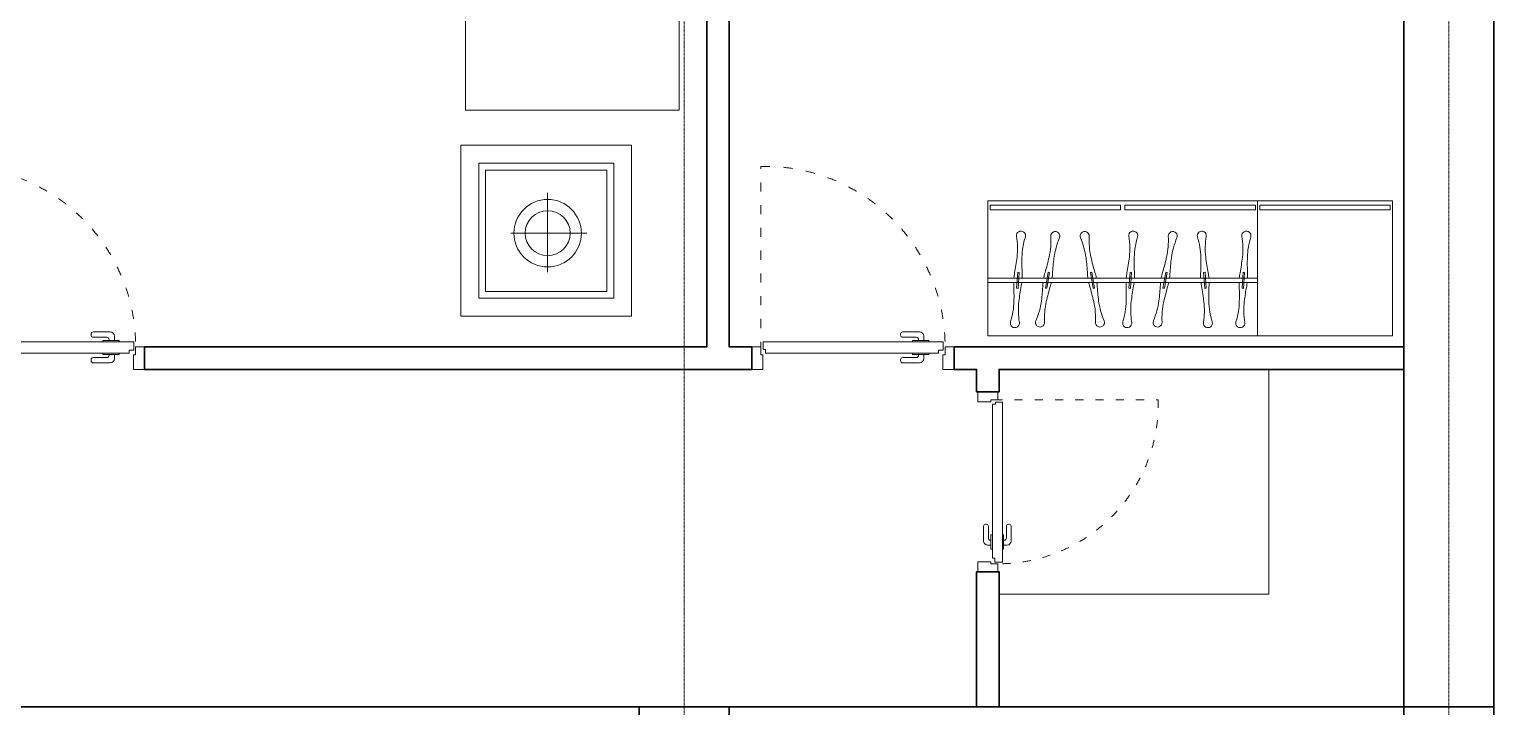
# Model space of a CAD drawing. Header units: millimetres. Extents: x 220309 to 250673, y 235861 to 255830.
# Drawn here: x 243586 to 250099, y 247798 to 250811 of the extents above; entities that cross this region are included whole.
import ezdxf

# ---------------------------------------------------------------- set-up
doc = ezdxf.new("R2010")
doc.units = ezdxf.units.MM
doc.linetypes.add('ACAD_ISO03W100', pattern=[30, 12, -18])
doc.linetypes.add('DASHDOTX2', pattern=[2, 1, -0.5, 0, -0.5])
for name, color, linetype, lineweight in [('Axes', 40, 'DASHDOTX2', 9), ('Door', 59, 'Continuous', 9), ('furniture', 46, 'Continuous', 9), ('Wall', 5, 'Continuous', 30)]:
    doc.layers.add(name, color=color, linetype=linetype, lineweight=lineweight)
doc.layers.add('pillow', color=250, linetype='Continuous')

# ---------------------------------------------------------------- blocks, each defined once
blk = doc.blocks.new('q1')
at = {"layer": 'Door', "lineweight": 9}
for p, q in [((-45.3, 64.6), (-756.7, 64.6)), ((-756.7, 64.6), (-756.7, 31.8)), ((-699.8, 64.8), (-699.8, 70)), ((-699.8, 70), (-635.1, 70)), ((-680.9, 70), (-680.9, 86)), ((-663.1, 103.7), (-597.4, 103.7)), ((-659.6, 73.6), (-659.6, 70)), ((-597.4, 82.4), (-650.7, 82.4)), ((-635.1, 70), (-635.1, 64.8)), ((-588.5, 94.9), (-588.5, 91.3)), ((-45.3, 64.6), (-45.3, 34.3)), ((-756.7, 31.8), (-738.9, 31.8)), ((-738.9, 31.8), (-738.9, 20.2)), ((-54.2, 20.2), (-738.9, 20.2)), ((-699.8, 14), (-699.8, 20.2)), ((-635.1, 14), (-699.8, 14)), ((-680.9, 14), (-680.9, -1.1)), ((-659.6, 11.4), (-659.6, 14)), ((-597.4, 2.5), (-650.7, 2.5)), ((-635.1, 20.1), (-635.1, 14)), ((-45.3, 34.3), (-54.2, 34.3)), ((-54.2, 34.3), (-54.2, 20.2)), ((-663.1, -18.8), (-597.4, -18.8)), ((-588.5, -9.9), (-588.5, -6.4))]:
    blk.add_line(p, q, dxfattribs=at)
at = {"layer": 'Door', "linetype": 'ACAD_ISO03W100', "lineweight": 9, "ltscale": 3}
blk.add_lwpolyline([(-35.6, 29), (-35.6, 757.9)], dxfattribs=at)
at = {"layer": 'Door', "lineweight": 9}
for points in [[(-800, 44.4), (-764.4, 44.4), (-764.4, 13.6), (-755.6, 13.6), (-755.6, -44.4), (-800, -44.4)], [(0, 44.4), (-35.6, 44.4), (-35.6, 13.6), (-44.4, 13.6), (-44.4, -44.4), (0, -44.4)]]:
    blk.add_lwpolyline(points, close=True, dxfattribs=at)
at = {"layer": 'Door', "linetype": 'ACAD_ISO03W100', "lineweight": 9, "ltscale": 3}
blk.add_arc((-53.3, 47), 711.1, 88.56708, 180.20716, dxfattribs=at)
at = {"layer": 'Door', "lineweight": 9}
for centre, radius, start, end in [((-663.1, 86), 17.8, 90, 180), ((-650.7, 73.6), 8.89, 90, 180), ((-597.4, 94.9), 8.89, 0, 90), ((-597.4, 91.3), 8.89, 270, 0), ((-650.7, 11.4), 8.89, 180, 270), ((-597.4, -6.4), 8.89, 0, 90), ((-663.1, -1.1), 17.8, 180, 270), ((-597.4, -9.9), 8.89, 270, 0)]:
    blk.add_arc(centre, radius, start, end, dxfattribs=at)
blk = doc.blocks.new('furniture ward01')
at = {"ltscale": 600}
for p, q in [((1200, 0), (1200, 600)), ((1200, 256), (0, 256)), ((1200, 236), (0, 236))]:
    blk.add_line(p, q, dxfattribs=at)
blk.add_lwpolyline([(0, 0), (0, 600), (1800, 600), (1800, 0)], close=True)
for points in [[(590, 560), (590, 580), (10, 580), (10, 560), (590, 560)], [(1190, 560), (1190, 580), (610, 580), (610, 560), (1190, 560)], [(1790, 560), (1790, 580), (1210, 580), (1210, 560), (1790, 560)]]:
    blk.add_lwpolyline(points, dxfattribs=at)
for points in [[(116.1, 257, -0.023935), (119.1, 278.9, 0.01846), (129.9, 349.6, 0.068771), (127.8, 442, -1.261193), (166.9, 439.3, -0.077736)], [(116.1, 257, -0.023935), (119.1, 278.9, 0.01846), (129.9, 349.6, 0.068771), (127.8, 442, -1.261193), (166.9, 439.3, -0.077736)], [(248.7, 257, -0.026281), (254.5, 280.6, 0.01846), (272.6, 349.8, 0.068771), (280.2, 441.9, -1.261193), (318.7, 435.1, -0.077736)], [(248.7, 257, -0.026281), (254.5, 280.6, 0.01846), (272.6, 349.8, 0.068771), (280.2, 441.9, -1.261193), (318.7, 435.1, -0.077736)], [(482.4, 257, 0.026281), (476.6, 280.6, -0.01846), (458.5, 349.8, -0.068771), (450.9, 441.9, 1.261193), (412.4, 435.1, 0.077736)], [(482.4, 257, 0.026281), (476.6, 280.6, -0.01846), (458.5, 349.8, -0.068771), (450.9, 441.9, 1.261193), (412.4, 435.1, 0.077736)], [(615.6, 257, -0.023935), (618.7, 278.9, 0.01846), (629.4, 349.6, 0.068771), (627.3, 442, -1.261193), (666.4, 439.3, -0.077736)], [(615.6, 257, -0.023935), (618.7, 278.9, 0.01846), (629.4, 349.6, 0.068771), (627.3, 442, -1.261193), (666.4, 439.3, -0.077736)], [(771.2, 257, -0.026281), (777, 280.6, 0.01846), (795.1, 349.8, 0.068771), (802.7, 441.9, -1.261193), (841.2, 435.1, -0.077736)], [(771.2, 257, -0.026281), (777, 280.6, 0.01846), (795.1, 349.8, 0.068771), (802.7, 441.9, -1.261193), (841.2, 435.1, -0.077736)], [(983.1, 257, 0.023935), (980, 278.9, -0.01846), (969.2, 349.6, -0.068771), (971.4, 442, 1.261193), (932.3, 439.3, 0.077736)], [(983.1, 257, 0.023935), (980, 278.9, -0.01846), (969.2, 349.6, -0.068771), (971.4, 442, 1.261193), (932.3, 439.3, 0.077736)], [(1118.5, 257, -0.023935), (1121.6, 278.9, 0.01846), (1132.4, 349.6, 0.068771), (1130.3, 442, -1.261193), (1169.3, 439.3, -0.077736)], [(1118.5, 257, -0.023935), (1121.6, 278.9, 0.01846), (1132.4, 349.6, 0.068771), (1130.3, 442, -1.261193), (1169.3, 439.3, -0.077736)], [(166.9, 439.3, 0.068771), (151.9, 348.1, 0.01846), (152.8, 276.5, -0.021151), (152.9, 257, 0.01846)], [(166.9, 439.3, 0.068771), (151.9, 348.1, 0.01846), (152.8, 276.5, -0.021151), (152.9, 257, 0.01846)], [(318.7, 435.1, 0.068771), (294.3, 346, 0.01846), (287.7, 274.7, -0.019266), (286, 257, 0.01846)], [(318.7, 435.1, 0.068771), (294.3, 346, 0.01846), (287.7, 274.7, -0.019266), (286, 257, 0.01846)], [(412.4, 435.1, -0.068771), (436.8, 346, -0.01846), (443.4, 274.7, 0.019266), (445.1, 257, -0.01846)], [(412.4, 435.1, -0.068771), (436.8, 346, -0.01846), (443.4, 274.7, 0.019266), (445.1, 257, -0.01846)], [(666.4, 439.3, 0.068771), (651.4, 348.1, 0.01846), (652.3, 276.5, -0.021151), (652.4, 257, 0.01846)], [(666.4, 439.3, 0.068771), (651.4, 348.1, 0.01846), (652.3, 276.5, -0.021151), (652.4, 257, 0.01846)], [(841.2, 435.1, 0.068771), (816.8, 346, 0.01846), (810.2, 274.7, -0.019266), (808.5, 257, 0.01846)], [(841.2, 435.1, 0.068771), (816.8, 346, 0.01846), (810.2, 274.7, -0.019266), (808.5, 257, 0.01846)], [(932.3, 439.3, -0.068771), (947.3, 348.1, -0.01846), (946.4, 276.5, 0.021151), (946.3, 257, -0.01846)], [(932.3, 439.3, -0.068771), (947.3, 348.1, -0.01846), (946.4, 276.5, 0.021151), (946.3, 257, -0.01846)], [(1169.3, 439.3, 0.068771), (1154.4, 348.1, 0.01846), (1155.2, 276.5, -0.021151), (1155.3, 257, 0.01846)], [(1169.3, 439.3, 0.068771), (1154.4, 348.1, 0.01846), (1155.2, 276.5, -0.021151), (1155.3, 257, 0.01846)], [(151, 235, -0.014179), (148.9, 222.1, 0.01846), (138.2, 151.3, 0.068771), (140.3, 59, -1.261193), (101.2, 61.7, 0.068771), (116.2, 152.9, 0.01846), (115.3, 224.4, -0.011456), (115.1, 235, 0.01846)], [(151, 235, -0.014179), (148.9, 222.1, 0.01846), (138.2, 151.3, 0.068771), (140.3, 59, -1.261193), (101.2, 61.7, 0.068771), (116.2, 152.9, 0.01846), (115.3, 224.4, -0.011456), (115.1, 235, 0.01846)], [(281.9, 235, -0.01575), (278.2, 221, 0.01846), (260.1, 151.7, 0.068771), (252.5, 59.7, -1.261193), (214, 66.4, 0.068771), (238.4, 155.6, 0.01846), (245, 226.8, -0.008901), (245.6, 235, 0.01846)], [(281.9, 235, -0.01575), (278.2, 221, 0.01846), (260.1, 151.7, 0.068771), (252.5, 59.7, -1.261193), (214, 66.4, 0.068771), (238.4, 155.6, 0.01846), (245, 226.8, -0.008901), (245.6, 235, 0.01846)], [(449.1, 235, 0.01575), (452.9, 221, -0.01846), (471, 151.7, -0.068771), (478.6, 59.7, 1.261193), (517.1, 66.4, -0.068771), (492.7, 155.6, -0.01846), (486.1, 226.8, 0.008901), (485.5, 235, -0.01846)], [(449.1, 235, 0.01575), (452.9, 221, -0.01846), (471, 151.7, -0.068771), (478.6, 59.7, 1.261193), (517.1, 66.4, -0.068771), (492.7, 155.6, -0.01846), (486.1, 226.8, 0.008901), (485.5, 235, -0.01846)], [(650.5, 235, -0.014179), (648.5, 222.1, 0.01846), (637.7, 151.3, 0.068771), (639.8, 59, -1.261193), (600.7, 61.7, 0.068771), (615.7, 152.9, 0.01846), (614.8, 224.4, -0.011456), (614.6, 235, 0.01846)], [(650.5, 235, -0.014179), (648.5, 222.1, 0.01846), (637.7, 151.3, 0.068771), (639.8, 59, -1.261193), (600.7, 61.7, 0.068771), (615.7, 152.9, 0.01846), (614.8, 224.4, -0.011456), (614.6, 235, 0.01846)], [(804.5, 235, -0.01575), (800.7, 221, 0.01846), (782.6, 151.7, 0.068771), (775, 59.7, -1.261193), (736.5, 66.4, 0.068771), (760.9, 155.6, 0.01846), (767.5, 226.8, -0.008901), (768.1, 235, 0.01846)], [(804.5, 235, -0.01575), (800.7, 221, 0.01846), (782.6, 151.7, 0.068771), (775, 59.7, -1.261193), (736.5, 66.4, 0.068771), (760.9, 155.6, 0.01846), (767.5, 226.8, -0.008901), (768.1, 235, 0.01846)], [(948.2, 235, 0.014179), (950.2, 222.1, -0.01846), (961, 151.3, -0.068771), (958.9, 59, 1.261193), (998, 61.7, -0.068771), (983, 152.9, -0.01846), (983.8, 224.4, 0.011456), (984.1, 235, -0.01846)], [(948.2, 235, 0.014179), (950.2, 222.1, -0.01846), (961, 151.3, -0.068771), (958.9, 59, 1.261193), (998, 61.7, -0.068771), (983, 152.9, -0.01846), (983.8, 224.4, 0.011456), (984.1, 235, -0.01846)], [(1153.5, 235, -0.014179), (1151.4, 222.1, 0.01846), (1140.6, 151.3, 0.068771), (1142.7, 59, -1.261193), (1103.7, 61.7, 0.068771), (1118.6, 152.9, 0.01846), (1117.8, 224.4, -0.011456), (1117.5, 235, 0.01846)], [(1153.5, 235, -0.014179), (1151.4, 222.1, 0.01846), (1140.6, 151.3, 0.068771), (1142.7, 59, -1.261193), (1103.7, 61.7, 0.068771), (1118.6, 152.9, 0.01846), (1117.8, 224.4, -0.011456), (1117.5, 235, 0.01846)]]:
    blk.add_lwpolyline(points, format="xyb", dxfattribs=at)
for points in [[(139.4, 281.3), (134.5, 210.5), (128, 210.9), (133, 281.8)], [(139.4, 281.3), (134.5, 210.5), (128, 210.9), (133, 281.8)], [(274.9, 280.9), (262.6, 210.9), (256.2, 212), (268.6, 282)], [(274.9, 280.9), (262.6, 210.9), (256.2, 212), (268.6, 282)], [(456.2, 280.9), (468.5, 210.9), (474.9, 212), (462.5, 282)], [(456.2, 280.9), (468.5, 210.9), (474.9, 212), (462.5, 282)], [(639, 281.3), (634, 210.5), (627.5, 210.9), (632.5, 281.8)], [(639, 281.3), (634, 210.5), (627.5, 210.9), (632.5, 281.8)], [(797.4, 280.9), (785.1, 210.9), (778.7, 212), (791.1, 282)], [(797.4, 280.9), (785.1, 210.9), (778.7, 212), (791.1, 282)], [(959.7, 281.3), (964.7, 210.5), (971.1, 210.9), (966.2, 281.8)], [(959.7, 281.3), (964.7, 210.5), (971.1, 210.9), (966.2, 281.8)], [(1141.9, 281.3), (1137, 210.5), (1130.5, 210.9), (1135.5, 281.8)], [(1141.9, 281.3), (1137, 210.5), (1130.5, 210.9), (1135.5, 281.8)]]:
    blk.add_lwpolyline(points, close=True, dxfattribs=at)
blk = doc.blocks.new('pillow 3')
at = {"color": 0, "elevation": 0}
for points in [[(305.9, -274.5, 0.236738), (-12.4, -547.3, -0.479426), (-58.9, -550.4), (-88.8, -512, -0.307946), (-90.5, -484, -0.233014), (292.9, -181.4, -0.307945), (319.6, -190.1), (349.5, -228.5, -0.264583), (353, -253, -0.264583)], [(364.9, -248.4), (319.6, -190.1, 0.307945), (292.9, -181.4, 0.233014), (-90.5, -484, 0.307946), (-88.8, -512), (69.5, -709.3, 0.537171), (111, -706.1, -0.087514), (198.5, -569.8, -0.087514)]]:
    blk.add_lwpolyline(points, format="xyb", dxfattribs=at)
for points in [[(601.6, -216.3, -0.307945), (624.7, -232.4), (641.9, -277.8, -0.536806), (617.7, -311.7, 0.252086), (197.9, -475.4, -0.536805), (157.3, -466.2), (145, -420.8, -0.307946), (151.5, -393.4, -0.235257)], [(624.7, -232.4, 0.307945), (601.6, -216.3, 0.235257), (151.5, -393.4, 0.307946), (145, -420.8), (228.8, -654.2, 0.537171), (269.5, -663.4, -0.252826), (689.2, -499.7, 0.537172), (713.5, -465.8)]]:
    blk.add_lwpolyline(points, format="xyb", close=True, dxfattribs=at)
blk = doc.blocks.new('pillow 2')
at = {"color": 0}
for points in [[(248, -172.7, 0.414214), (268.3, -152.5), (268.3, -94.8, 0.414214), (248, -74.5), (-231.4, -74.5, 0.414214), (-251.7, -94.8), (-251.7, -152.5, 0.414214), (-231.4, -172.7)], [(248, -427.9, 0.414214), (268.3, -407.6), (268.3, -94.8, 0.414214), (248, -74.5), (-231.4, -74.5, 0.414214), (-251.7, -94.8), (-251.7, -407.6, 0.414214), (-231.4, -427.9)]]:
    blk.add_lwpolyline(points, format="xyb", close=True, dxfattribs=at)
blk = doc.blocks.new('sofa 2_top_dwgmodels.com')
at = {"color": 0}
for p, q in [((1310, 5.5), (3250, 5.3)), ((1310, -230), (3250, -230)), ((2020, -230), (3250, -230)), ((3514.8, -753.7), (3514.8, -196.4))]:
    blk.add_line(p, q, dxfattribs=at)
blk.add_lwpolyline([(0, -950), (0, 0), (1210, 0), (1210, -230), (490, -230), (490, -950)], close=True, dxfattribs=at)
for points in [[(1360.8, 16.6), (1228.5, 6.9, 0.392813), (1210, -13.1), (1210, -127), (1210, -187.2), (1210, -224.4, 0.306407), (1215.1, -231.9, 0.103056), (1339.3, -257.8), (3227.2, -259.1, 0.103944), (3345.2, -234.3, 0.297462), (3350, -226.9), (3350, -13.4, 0.395549), (3331.3, 6.5), (3258.2, 11.2), (3190.6, 15.6), (3167.8, 17, 0.016229), (3089, 19.5), (1444.4, 19.5, 0.017209), (1360.8, 16.6)], [(502, -950), (1198, -950, 0.414214), (1210, -938), (1210, -242, 0.414214), (1198, -230), (502, -230, 0.414214), (490, -242), (490, -938, 0.414214)]]:
    blk.add_lwpolyline(points, format="xyb", close=True, dxfattribs=at)
for points in [[(3506.2, -96.5), (3380.4, -96.5, 0.334862), (3370.8, -103.8), (3350, -176.5), (3350, -773.5), (3370.8, -846.2, 0.334862), (3380.4, -853.5), (3506.2, -853.5, 0.394556), (3516.2, -844.6), (3529.5, -706.5), (3529.5, -243.7), (3516.2, -105.5, 0.387425), (3506.2, -96.5, 537.882531)], [(1215.3, -232, 0.250914), (1210, -242), (1210, -938, 0.414214), (1222, -950), (1908, -950, 0.414214), (1920, -938), (1920, -258.2)], [(1920, -258.2), (1920, -938, 0.414214), (1932, -950), (2628, -950, 0.414214), (2640, -938), (2640, -258.7)], [(2640, -258.7), (2640, -938, 0.414214), (2652, -950), (3338, -950, 0.414214), (3350, -938), (3350, -242, 0.198091), (3346.5, -233.5, 0.198091)]]:
    blk.add_lwpolyline(points, format="xyb", dxfattribs=at)
at = {"layer": 'pillow', "color": 0, "xscale": -1}
for name, p in [('pillow 2', (2280, 5.4)), ('pillow 3', (3344.6, 0.3))]:
    blk.add_blockref(name, p, dxfattribs=at)
blk = doc.blocks.new('furn 0422')
at = {"color": 0, "lineweight": 9}
for p, q in [((0, -380), (0, 380)), ((0, 380), (760, 380)), ((760, 380), (760, -380)), ((80, -300), (80, 300)), ((80, 300), (680, 300)), ((110, -270), (110, 270)), ((110, 270), (650, 270)), ((650, 270), (650, -270)), ((680, 300), (680, -300)), ((373.6, -184.8), (373.6, 168.3)), ((199.3, -10.8), (537.9, -10.8)), ((680, -300), (80, -300)), ((650, -270), (110, -270)), ((760, -380), (0, -380))]:
    blk.add_line(p, q, dxfattribs=at)
for radius in [150, 100]:
    blk.add_circle((373.6, -10.8), radius, dxfattribs=at)

msp = doc.modelspace()

# ---------------------------------------------------------------- linework, layer by layer
at = {"layer": 'Axes', "linetype": 'DASHDOTX2', "lineweight": 9, "ltscale": 2}
for p, q in [((246499.2, 255830), (246499.2, 236461.1)), ((249899.2, 255830), (249899.2, 236461.1))]:
    msp.add_line(p, q, dxfattribs=at)
at = {"layer": 'furniture', "linetype": 'Continuous', "ltscale": 5}
msp.add_lwpolyline([(247899.2, 248298), (249099.2, 248298), (249099.2, 249298)], dxfattribs=at)
at = {"layer": 'Wall'}
for points in [[(246699.2, 253998), (246699.2, 249398), (246799.2, 249398), (246799.2, 249298), (244099.2, 249298), (244099.2, 249398), (246599.2, 249398), (246599.2, 253998)], [(249699.2, 247798), (249699.2, 251398), (250099.2, 251398), (250099.2, 247798)], [(249699.2, 249398), (247699.2, 249398), (247699.2, 249298), (247799.2, 249298), (247799.2, 249198), (247899.2, 249198), (247899.2, 249298), (249699.2, 249298)], [(247899.2, 247798), (247899.2, 248398), (247799.2, 248398), (247799.2, 247798)], [(246299.2, 247798), (242499.2, 247798), (242499.2, 247798), (242499.2, 247398), (242799.2, 247398), (242799.2, 245598), (242099.2, 245598), (242099.2, 245198), (243099.2, 245198), (243099.2, 245798), (244499.2, 245798), (244499.2, 245198), (244799.2, 245198), (244799.2, 245298), (244599.2, 245298), (244599.2, 245898), (243099.2, 245898)], [(249899.2, 247798), (246699.2, 247798)]]:
    msp.add_lwpolyline(points, dxfattribs=at)
at = {"layer": 'Wall', "linetype": 'Continuous', "ltscale": 5}
for points in [[(246299.2, 247398), (246699.2, 247398), (246699.2, 247798), (246299.2, 247798)], [(249699.2, 247398), (250099.2, 247398), (250099.2, 247798), (249699.2, 247798)]]:
    msp.add_lwpolyline(points, close=True, dxfattribs=at)

# ---------------------------------------------------------------- block references
at = {"layer": 'Door', "lineweight": 60, "xscale": -1.125, "yscale": 1.125, "zscale": 1.125}
for p in [(243199.2, 249348), (246799.2, 249348)]:
    msp.add_blockref('q1', p, dxfattribs=at)
at = {"layer": 'Door', "lineweight": 60, "xscale": -1, "rotation": 270}
msp.add_blockref('q1', (247849.2, 249198), dxfattribs=at)
at = {"layer": 'furniture', "lineweight": 9, "xscale": -1, "rotation": 270}
msp.add_blockref('sofa 2_top_dwgmodels.com', (246476.6, 250450.2), dxfattribs=at)
at = {"layer": 'furniture', "lineweight": 9, "xscale": -1}
msp.add_blockref('furn 0422', (246265.2, 249914.6), dxfattribs=at)
at = {"layer": 'furniture', "ltscale": 600}
msp.add_blockref('furniture ward01', (247849.2, 249448), dxfattribs=at)

doc.saveas('drawing.dxf')
